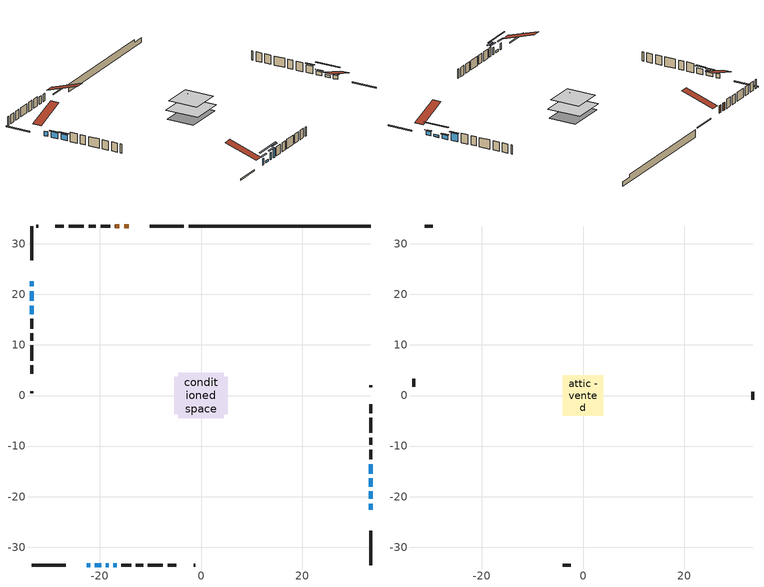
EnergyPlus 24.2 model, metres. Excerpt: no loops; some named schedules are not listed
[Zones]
conditioned space
 floor outside (Floor1 construction): -0.96,-0.96 -0.96,0.96 0.96,0.96 0.96,-0.96 z0.91
 floor adiabatic (AdiabaticFloorConstruction): -4.53,-4.53 -4.53,4.53 4.53,4.53 4.53,-4.53 z0.91
 floor foundation (Slab1 construction): -5.26,-3.73 -5.26,3.73 5.26,3.73 5.26,-3.73 z-1.08
 wall outside (RimJoist1 construction): -3.38,33.51 -10.13,33.51 / -33.51,-33.51 -26.77,-33.51 / -33.51,33.51 -33.51,26.77 / 33.51,-33.51 33.51,-26.77 z0.91:1.21
 wall outside (AdiabaticWallConstruction 1): -14.32,33.51 -15.2,33.51 / -16.12,33.51 -17,33.51 z0.91:2.94
 wall outside (AdiabaticWallConstruction): 33.51,-22.58 33.51,-21.36 / 33.51,-18.03 33.51,-16.4 z0.91:1.93; -22.58,-33.51 -21.92,-33.51 z0.91:2.56; 33.51,-20.43 33.51,-18.95 / -20.99,-33.51 -19.77,-33.51 z0.91:1.5; -33.51,22.58 -33.51,21.57 z0.91:2.13; 33.51,-15.47 33.51,-13.56 z0.91:2.99; -33.51,20.65 -33.51,18.71 / -33.51,17.78 -33.51,16.06 z0.91:2.43; -18.84,-33.51 -18.23,-33.51 z0.91:2.79; -17.3,-33.51 -16.69,-33.51 z0.91:3.45
 wall outside (Wall1 construction): -17.93,33.51 -19.86,33.51 / -15.76,-33.51 -13.83,-33.51 / -33.51,15.13 -33.51,13.2 / 33.51,-12.63 33.51,-10.7 z0.91:3.35
 wall outside (Wall2 construction): -20.79,33.51 -22.24,33.51 / -12.9,-33.51 -11.45,-33.51 / -33.51,12.27 -33.51,10.82 / 33.51,-9.78 33.51,-8.32 z0.91:3.35
 wall outside (Wall3 construction): -23.17,33.51 -26.18,33.51 / -10.52,-33.51 -7.52,-33.51 / -33.51,9.89 -33.51,6.88 / 33.51,-7.4 33.51,-4.39 z0.91:3.35
 wall outside (Wall4 construction): -27.1,33.51 -28.79,33.51 / -6.59,-33.51 -4.9,-33.51 / -33.51,5.95 -33.51,4.27 / 33.51,-3.46 33.51,-1.78 z0.91:3.35
 wall outside (Wall7 construction): -32.22,33.51 -32.58,33.51 / -1.48,-33.51 -1.11,-33.51 / -33.51,0.84 -33.51,0.48 / 33.51,1.65 33.51,2.02 z0.91:3.35
 wall foundation (FoundationWall1 construction): -2.45,33.51,-1.08 -2.45,33.51,0.91 29.92,33.51,0.91 29.92,33.51,0.13 33.51,33.51,0.13 33.51,33.51,-1.08
 window (WindowConstruction): 33.51,-22.58 33.51,-21.36 z0.91:1.92
 window (WindowConstruction 7): -22.58,-33.51 -21.92,-33.51 z0.91:2.56
 window (WindowConstruction 8): 33.51,-20.43 33.51,-18.95 z0.91:1.5
 window (WindowConstruction 9): -33.51,22.58 -33.51,21.57 z0.91:2.13
 window (WindowConstruction 10): -20.99,-33.51 -19.77,-33.51 z0.91:1.5
 window (WindowConstruction 1): 33.51,-18.03 33.51,-16.4 z0.91:1.92
 window (WindowConstruction 2): 33.51,-15.47 33.51,-13.56 z0.91:2.99
 window (WindowConstruction 3): -33.51,20.65 -33.51,18.71 z0.91:2.43
 window (WindowConstruction 4): -33.51,17.78 -33.51,16.06 z0.91:2.43
 window (WindowConstruction 5): -18.84,-33.51 -18.23,-33.51 z0.91:2.79
 window (WindowConstruction 6): -17.3,-33.51 -16.69,-33.51 z0.91:3.45
 door (Door): -14.32,33.51 -15.2,33.51 z0.91:2.94
 door (Door 1): -16.12,33.51 -17,33.51 z0.91:2.94
 ceiling adiabatic (AdiabaticFloorConstruction): 4.53,-4.53 4.53,4.53 -4.53,4.53 -4.53,-4.53 z0.91
attic - vented
 floor to conditioned space (Floor2 construction Reversed): -4.03,-4.03 -4.03,4.03 4.03,4.03 4.03,-4.03 z3.35
 floor to conditioned space (Floor3 construction Reversed): -2.11,-2.11 -2.11,2.11 2.11,2.11 2.11,-2.11 z3.35
 wall outside (Wall5 construction): -29.72,33.51 -31.29,33.51 / -3.98,-33.51 -2.41,-33.51 / -33.51,3.34 -33.51,1.77 / 33.51,-0.85 33.51,0.72 z0.91:3.35
 roof outside (Roof1 construction): -13.39,33.51,3.35 -13.39,24.67,6.3 -11.06,24.67,6.3 -11.06,33.51,3.35; -23.51,-33.51,3.35 -23.51,-24.67,6.3 -25.84,-24.67,6.3 -25.84,-33.51,3.35; -33.51,23.51,3.35 -24.67,23.51,6.3 -24.67,25.84,6.3 -33.51,25.84,3.35; 33.51,-23.51,3.35 24.67,-23.51,6.3 24.67,-25.84,6.3 33.51,-25.84,3.35
shading: 33.51,-21.06 33.51,-22.88 33.81,-22.88 33.81,-21.06 z2.22; -21.01,-33.51 -23.49,-33.51 -23.49,-33.81 -21.01,-33.81 z3.47; 33.51,-16.21 33.51,-23.17 33.81,-23.17 33.81,-16.21 z4.24; -16.42,-33.51 -24.34,-33.51 -24.34,-33.81 -16.42,-33.81 z4.84; 33.51,-16.1 33.51,-18.32 33.81,-18.32 33.81,-16.1 z2.22; 33.51,-13.27 33.51,-15.77 33.81,-15.77 33.81,-13.27 z3.29; -33.51,18.41 -33.51,20.94 -33.81,20.94 -33.81,18.41 z2.73; -33.51,15.6 -33.51,18.24 -33.97,18.24 -33.97,15.6 z2.89; -17.32,-33.51 -19.75,-33.51 -19.75,-33.81 -17.32,-33.81 z3.7; -15.78,-33.51 -18.21,-33.51 -18.21,-33.81 -15.78,-33.81 z4.36
[Building]
Building 1: Terrain=Suburbs
[Site:Location]
Montreal Mirabel Intl AP_QC: Latitude {deg}=45.68; Longitude {deg}=-74.03; Time Zone {hr}=-5; Elevation {m}=82; Keep Site Location Information=Yes
[Site:GroundTemperature:Shallow]
0.642858, -1.75623, -1.94836, -0.80987, 3.76054, 8.30966, 12.2535, 14.7518, 14.9641, 12.9321, 9.08883, 4.67926
[Site:WaterMainsTemperature]
Calculation Method=Schedule; Temperature Schedule=mains temperature schedule
[Material] Roughness=Rough; Thermal Absorptance=0.9
Name | Thickness {m} | Conductivity {W/m-K} | Density {kg/m3} | Specific Heat {J/kg-K} | Solar Absorptance | Visible Absorptance
asphalt or fiberglass shingles | 0.00635 | 0.162714 | 1121.4 | 1465.45 | 0.4 | 0.4
ceiling loosefill ins | 0.254 | 0.0480833 | 16.02 | 1046.75 | 0.7 | 0.7
ceiling loosefill ins 1 | 0.169333 | 0.0480833 | 16.02 | 1046.75 | 0.7 | 0.7
ceiling stud and cavity | 0.1397 | 0.376001 | 65.682 | 1177.47 | 0.7 | 0.7
ceiling stud and cavity 1 | 0.1397 | 0.0796558 | 65.682 | 1177.47 | 0.7 | 0.7
concrete 4.0 in. | 0.1016 | 1.803125 | 2242.8 | 837.4 | 0.7 | 0.7
concrete 8.0 in. | 0.2032 | 1.803125 | 2242.8 | 837.4 | 0.7 | 0.7
door material | 0.04445 | 0.188738 | 512.64 | 1214.23 | 0.7 | 0.7
exterior vertical ins | 0.0144612 | 0.029427 | 32.04 | 1214.23 | 0.7 | 0.7
floor covering | 0.0127 | 0.0433444 | 54.468 | 1339.84 | 0.6 | 0.6
floor rigid ins | 0.103632 | 0.029427 | 32.04 | 1214.23 | 0.7 | 0.7
floor rigid ins 1; wall rigid ins | 0.512978 | 0.029427 | 32.04 | 1214.23 | 0.7 | 0.7
floor stud and cavity | 0.1397 | 0.842252 | 92.3553 | 1139.71 | 0.7 | 0.7
floor stud and cavity 1 | 0.1397 | 1.75129 | 37.0049 | 1207.88 | 0.7 | 0.7
furniture material conditioned space 1 | 0.1524 | 0.115458 | 640.8 | 1214.23 | 0.6 | 0.6
gypsum board | 0.0127 | 0.160291 | 801 | 837.4 | 0.6 | 0.6
gypsum board 1 | 0.0127 | 0.160291 | 801 | 837.4 | 0.7 | 0.7
osb sheathing 0.5 in. | 0.0127 | 0.115458 | 512.64 | 1214.23 | 0.7 | 0.7
osb sheathing 0.75 in. | 0.01905 | 0.115458 | 512.64 | 1214.23 | 0.7 | 0.7
osb sheathing 2.0 in. | 0.0508 | 0.115458 | 512.64 | 1214.23 | 0.7 | 0.7
rim joist stud and cavity | 0.0508 | 0.029095 | 125.044 | 1163.47 | 0.6 | 0.6
wall stud and cavity | 0.1397 | 0.0923614 | 139.0536 | 1170.24 | 0.7 | 0.7
wall stud and cavity 1 | 0.1397 | 0.0889444 | 139.0536 | 1170.24 | 0.7 | 0.7
wall stud and cavity 2 | 0.1397 | 0.0854019 | 139.0536 | 1170.24 | 0.7 | 0.7
wall stud and cavity 3 | 0.1397 | 0.100811 | 139.0536 | 1170.24 | 0.7 | 0.7
wall stud and cavity 4 | 0.0889 | 6.1454 | 50.32683 | 1063.81 | 0.6 | 0.6
wall stud and cavity 5 | 0.1397 | 0.168706 | 139.0536 | 1170.24 | 0.7 | 0.7
wall stud and cavity 6 | 0.0889 | 0.380278 | 52.3479 | 1209.89 | 0.7 | 0.7
wall stud and cavity 7 | 0.0889 | 0.391764 | 83.0341 | 1211.67 | 0.7 | 0.7
wood siding | 0.0254 | 0.102417 | 544.68 | 1172.36 | 0.4 | 0.4
wood siding 1 | 0.00254 | 0.102417 | 544.68 | 1172.36 | 0.4 | 0.4
wood siding 2; wood siding 3; wood siding 4 | 0.0254 | 0.102417 | 544.68 | 1172.36 | 0.7 | 0.7
[WindowMaterial:SimpleGlazingSystem]
Name | U-Factor {W/m2-K} | Solar Heat Gain Coefficient
WindowMaterial | 4.56625 | 0.66
WindowMaterial 1 | 4.925665 | 0.64
WindowMaterial 10 | 5.08862 | 0.63
WindowMaterial 2 | 4.17503 | 0.68
WindowMaterial 3 | 1.751663 | 0.39
WindowMaterial 4 | 2.90827 | 0.64
WindowMaterial 5 | 2.95653 | 0.64
WindowMaterial 6 | 2.95029 | 0.64
WindowMaterial 7 | 2.969594 | 0.56
WindowMaterial 8 | 5.65926 | 0.6
WindowMaterial 9 | 2.99003 | 0.52
[Construction]
AdiabaticFloorConstruction: floor stud and cavity 1, floor rigid ins 1, osb sheathing 0.75 in., floor covering
AdiabaticWallConstruction: wood siding 3, wall rigid ins, wall stud and cavity 6, gypsum board
AdiabaticWallConstruction 1: wood siding 4, wall rigid ins, wall stud and cavity 6, gypsum board
Door; Door 1: door material
Floor1 construction: floor stud and cavity, floor rigid ins, osb sheathing 0.75 in., floor covering
Floor2 construction Reversed: gypsum board, ceiling stud and cavity, ceiling loosefill ins
Floor3 construction Reversed: gypsum board, ceiling stud and cavity 1, ceiling loosefill ins 1
FoundationWall1 construction: concrete 8.0 in., gypsum board 1
furniture construction conditioned space 1: furniture material conditioned space 1
PartitionWallConstruction: gypsum board, wall stud and cavity 7, gypsum board
RimJoist1 construction: wood siding 2, osb sheathing 2.0 in., rim joist stud and cavity
Roof1 construction: asphalt or fiberglass shingles
Slab1 construction: concrete 4.0 in.
Wall1 construction: wood siding, osb sheathing 0.5 in., wall stud and cavity, gypsum board
Wall2 construction: wood siding, osb sheathing 0.5 in., wall stud and cavity 1, gypsum board
Wall3 construction: wood siding, osb sheathing 0.5 in., wall stud and cavity 2, gypsum board
Wall4 construction: wood siding, osb sheathing 0.5 in., wall stud and cavity 3, gypsum board
Wall5 construction: wood siding 1, wall stud and cavity 4
Wall7 construction: wood siding, osb sheathing 0.5 in., wall stud and cavity 5, gypsum board
WindowConstruction: WindowMaterial
WindowConstruction 1: WindowMaterial 1
WindowConstruction 10: WindowMaterial 10
WindowConstruction 2: WindowMaterial 2
WindowConstruction 3: WindowMaterial 3
WindowConstruction 4: WindowMaterial 4
WindowConstruction 5: WindowMaterial 5
WindowConstruction 6: WindowMaterial 6
WindowConstruction 7: WindowMaterial 7
WindowConstruction 8: WindowMaterial 8
WindowConstruction 9: WindowMaterial 9
[Zone] Multiplier=1; Part of Total Floor Area=Yes
Name | Volume {m3}
attic - vented | 39.6807
conditioned space | 385.1
[Space]
Name | Zone | Volume {m3}
attic - vented 1 | attic - vented | 39.6807
conditioned space 1 | conditioned space | 385.1
[ZoneInfiltration:EffectiveLeakageArea]
infil attic - vented 1: Zone or Space=attic - vented 1; Schedule=Always On Discrete; Effective Air Leakage Area {cm2}=3819.69; Stack Coefficient=0.000374649; Wind Coefficient=1.30777e-05
[ZoneMixing]
whole house fan mix: Zone or Space=attic - vented; Schedule=Always On Continuous; Design Flow Rate Calculation Method=Flow/Zone; Design Flow Rate {m3/s}=0; Source Zone or Space=conditioned space
[SurfaceProperty:ExposedFoundationPerimeter]
Slab1: Exposed Perimeter Calculation Method=TotalExposedPerimeter; Total Exposed Perimeter {m}=35.967
[InternalMass] Zone or ZoneList=conditioned space; Space or SpaceList=conditioned space 1
Name | Construction | Surface Area {m2}
furniture mass conditioned space 1 | furniture construction conditioned space 1 | 65.7597
partition wall mass | PartitionWallConstruction | 164.399
[Lights]
interior lighting: Zone or ZoneList or Space or SpaceList=conditioned space 1; Schedule=interior lighting schedule; Design Level Calculation Method=LightingLevel; Lighting Level {W}=343.2; Return Air Fraction=0; Fraction Radiant=0.6; Fraction Visible=0.2; Fraction Replaceable=1
[People]
occupants: Zone or ZoneList or Space or SpaceList=conditioned space 1; Number of People Schedule=occupants schedule; Number of People Calculation Method=People; Number of People=3; Fraction Radiant=0.314171; Sensible Heat Fraction=0.56303; Activity Level Schedule=occupants activity schedule; Carbon Dioxide Generation Rate {m3/s-W}=0; Enable ASHRAE 55 Comfort Warnings=No; Mean Radiant Temperature Calculation Type=EnclosureAveraged
[ElectricEquipment] Zone or ZoneList or Space or SpaceList=conditioned space 1; Design Level Calculation Method=EquipmentLevel
Name | Schedule | Design Level {W} | Fraction Latent | Fraction Radiant | Fraction Lost
clothes dryer | clothes dryer schedule | 140.772 | 0.015 | 0.081 | 0.85
clothes washer | clothes washer schedule | 32.1985 | 0.03 | 0.162 | 0.7
cooking range | cooking range schedule | 215.147 | 0.08 | 0.432 | 0.2
dishwasher | dishwasher schedule | 66.8632 | 0.3 | 0.18 | 0.4
fridge | fridge schedule | 72.9452 | 0 | 0.6 | 0
mech vent bath fan 0 | mech vent bath fan 0 schedule | 50.2 | 0 | 0 | 1
mech vent house fan | mech vent house fan schedule | 0 | 0 | 0 | 1
mech vent house fan cfis | mech vent house fan cfis schedule | 0 | 0 | 0 | 0
mech vent range fan 0 | mech vent range fan 0 schedule | 57 | 0 | 0 | 1
misc plug loads | misc plug loads schedule | 494.7 | 0.045 | 0.513 | 0.1
whole house fan | Always On Discrete | 0 | 0 | 0 | 1
[OtherEquipment] Zone or ZoneList or Space or SpaceList=conditioned space 1; Design Level Calculation Method=EquipmentLevel
Name | Fuel Type | Schedule | Design Level {W} | Fraction Latent | Fraction Radiant | Fraction Lost
clothes dryer 1 | Electricity | clothes dryer schedule | 0 | 0.015 | 0.081 | 0.85
cooking range 1 | Electricity | cooking range schedule | 0 | 0.08 | 0.432 | 0.2
general water use latent | None | general water use schedule | 62.594 | 1 | 0 | 0
general water use sensible | None | general water use schedule | -61.6891 | 0 | 0.6 | 0
mech vent house fan latent load | None | Always On Discrete | 0 | 1 | 0 | 0
mech vent house fan sensible load | None | Always On Discrete | 0 | 0 | 0 | 0
water heater energy adjustment1 | Electricity | Always On Discrete | 0.01 | 0 | 0 | 1
[ZoneInfiltration:DesignFlowRate] Zone or ZoneList or Space or SpaceList=conditioned space 1; Schedule=Always On Discrete; Design Flow Rate Calculation Method=Flow/Zone; Design Flow Rate {m3/s}=0
infil flow; natural vent flow; whole house fan flow
[Foundation:Kiva]
Foundation Kiva 1: Initial Indoor Air Temperature {C}=18; Wall Height Above Grade {m}=0.910011; Wall Depth Below Slab {m}=0.2032; Custom Block Material Name 1=exterior vertical ins; Custom Block Depth 1 {m}=1.99001; Custom Block X Position 1 {m}=0.2159; Custom Block Z Position 1 {m}=0
[Foundation:Kiva:Settings]
Soil Conductivity {W/m-K}=0.849921; Soil Density {kg/m3}=1842.3; Soil Specific Heat {J/kg-K}=418.7; Ground Solar Absorptivity=0.9; Ground Thermal Absorptivity=0.9; Ground Surface Roughness {m}=0.03; Far-Field Width {m}=40; Deep-Ground Boundary Condition=ZeroFlux; Deep-Ground Depth {m}=40; Minimum Cell Dimension {m}=0.2; Maximum Cell Growth Coefficient=3; Simulation Timestep=Timestep
[Exterior:Lights]
exterior lighting: Schedule=exterior lighting schedule; Design Level {W}=75.6
[Schedule:Constant]
Name | Hourly Value
Always On Continuous; mech vent house fan schedule; mech vent house fan cfis schedule; Always On Discrete | 1
occupants activity schedule | 117.228
fridge schedule | 0
[Schedule:Week:Daily]
interior lighting schedule Week Rule - Jan1-Jan27: interior lighting schedule day, interior lighting schedule day, interior lighting schedule day, interior lighting schedule day, interior lighting schedule day, interior lighting schedule day, interior lighting schedule day, interior lighting schedule default day, interior lighting schedule default day, interior lighting schedule default day, interior lighting schedule default day, interior lighting schedule default day
interior lighting schedule Week Rule - Jan28-Feb3: interior lighting schedule day, interior lighting schedule day, interior lighting schedule day, interior lighting schedule day, interior lighting schedule day 1, interior lighting schedule day 1, interior lighting schedule day 1, interior lighting schedule default day, interior lighting schedule default day, interior lighting schedule default day, interior lighting schedule default day, interior lighting schedule default day
interior lighting schedule Week Rule - Feb4-Feb24: interior lighting schedule day 1, interior lighting schedule day 1, interior lighting schedule day 1, interior lighting schedule day 1, interior lighting schedule day 1, interior lighting schedule day 1, interior lighting schedule day 1, interior lighting schedule default day, interior lighting schedule default day, interior lighting schedule default day, interior lighting schedule default day, interior lighting schedule default day
interior lighting schedule Week Rule - Feb25-Mar3: interior lighting schedule day 1, interior lighting schedule day 1, interior lighting schedule day 1, interior lighting schedule day 1, interior lighting schedule day 2, interior lighting schedule day 2, interior lighting schedule day 2, interior lighting schedule default day, interior lighting schedule default day, interior lighting schedule default day, interior lighting schedule default day, interior lighting schedule default day
interior lighting schedule Week Rule - Mar4-Mar31: interior lighting schedule day 2, interior lighting schedule day 2, interior lighting schedule day 2, interior lighting schedule day 2, interior lighting schedule day 2, interior lighting schedule day 2, interior lighting schedule day 2, interior lighting schedule default day, interior lighting schedule default day, interior lighting schedule default day, interior lighting schedule default day, interior lighting schedule default day
interior lighting schedule Week Rule - Apr1-Apr28: interior lighting schedule day 3, interior lighting schedule day 3, interior lighting schedule day 3, interior lighting schedule day 3, interior lighting schedule day 3, interior lighting schedule day 3, interior lighting schedule day 3, interior lighting schedule default day, interior lighting schedule default day, interior lighting schedule default day, interior lighting schedule default day, interior lighting schedule default day
interior lighting schedule Week Rule - Apr29-May5: interior lighting schedule day 3, interior lighting schedule day 3, interior lighting schedule day 4, interior lighting schedule day 4, interior lighting schedule day 4, interior lighting schedule day 4, interior lighting schedule day 4, interior lighting schedule default day, interior lighting schedule default day, interior lighting schedule default day, interior lighting schedule default day, interior lighting schedule default day
interior lighting schedule Week Rule - May6-May26: interior lighting schedule day 4, interior lighting schedule day 4, interior lighting schedule day 4, interior lighting schedule day 4, interior lighting schedule day 4, interior lighting schedule day 4, interior lighting schedule day 4, interior lighting schedule default day, interior lighting schedule default day, interior lighting schedule default day, interior lighting schedule default day, interior lighting schedule default day
interior lighting schedule Week Rule - May27-Jun2: interior lighting schedule day 4, interior lighting schedule day 4, interior lighting schedule day 4, interior lighting schedule day 4, interior lighting schedule day 4, interior lighting schedule day 5, interior lighting schedule day 5, interior lighting schedule default day, interior lighting schedule default day, interior lighting schedule default day, interior lighting schedule default day, interior lighting schedule default day
interior lighting schedule Week Rule - Jun3-Jun30: interior lighting schedule day 5, interior lighting schedule day 5, interior lighting schedule day 5, interior lighting schedule day 5, interior lighting schedule day 5, interior lighting schedule day 5, interior lighting schedule day 5, interior lighting schedule default day, interior lighting schedule default day, interior lighting schedule default day, interior lighting schedule default day, interior lighting schedule default day
interior lighting schedule Week Rule - Jul1-Jul28: interior lighting schedule day 6, interior lighting schedule day 6, interior lighting schedule day 6, interior lighting schedule day 6, interior lighting schedule day 6, interior lighting schedule day 6, interior lighting schedule day 6, interior lighting schedule default day, interior lighting schedule default day, interior lighting schedule default day, interior lighting schedule default day, interior lighting schedule default day
interior lighting schedule Week Rule - Jul29-Aug4: interior lighting schedule day 6, interior lighting schedule day 6, interior lighting schedule day 6, interior lighting schedule day 7, interior lighting schedule day 7, interior lighting schedule day 7, interior lighting schedule day 7, interior lighting schedule default day, interior lighting schedule default day, interior lighting schedule default day, interior lighting schedule default day, interior lighting schedule default day
interior lighting schedule Week Rule - Aug5-Aug25: interior lighting schedule day 7, interior lighting schedule day 7, interior lighting schedule day 7, interior lighting schedule day 7, interior lighting schedule day 7, interior lighting schedule day 7, interior lighting schedule day 7, interior lighting schedule default day, interior lighting schedule default day, interior lighting schedule default day, interior lighting schedule default day, interior lighting schedule default day
interior lighting schedule Week Rule - Aug26-Sep1: interior lighting schedule day 7, interior lighting schedule day 7, interior lighting schedule day 7, interior lighting schedule day 7, interior lighting schedule day 7, interior lighting schedule day 7, interior lighting schedule day 8, interior lighting schedule default day, interior lighting schedule default day, interior lighting schedule default day, interior lighting schedule default day, interior lighting schedule default day
interior lighting schedule Week Rule - Sep2-Sep29: interior lighting schedule day 8, interior lighting schedule day 8, interior lighting schedule day 8, interior lighting schedule day 8, interior lighting schedule day 8, interior lighting schedule day 8, interior lighting schedule day 8, interior lighting schedule default day, interior lighting schedule default day, interior lighting schedule default day, interior lighting schedule default day, interior lighting schedule default day
interior lighting schedule Week Rule - Sep30-Oct6: interior lighting schedule day 8, interior lighting schedule day 9, interior lighting schedule day 9, interior lighting schedule day 9, interior lighting schedule day 9, interior lighting schedule day 9, interior lighting schedule day 9, interior lighting schedule default day, interior lighting schedule default day, interior lighting schedule default day, interior lighting schedule default day, interior lighting schedule default day
interior lighting schedule Week Rule - Oct7-Oct27: interior lighting schedule day 9, interior lighting schedule day 9, interior lighting schedule day 9, interior lighting schedule day 9, interior lighting schedule day 9, interior lighting schedule day 9, interior lighting schedule day 9, interior lighting schedule default day, interior lighting schedule default day, interior lighting schedule default day, interior lighting schedule default day, interior lighting schedule default day
interior lighting schedule Week Rule - Oct28-Nov3: interior lighting schedule day 9, interior lighting schedule day 9, interior lighting schedule day 9, interior lighting schedule day 9, interior lighting schedule day 10, interior lighting schedule day 10, interior lighting schedule day 10, interior lighting schedule default day, interior lighting schedule default day, interior lighting schedule default day, interior lighting schedule default day, interior lighting schedule default day
interior lighting schedule Week Rule - Nov4-Nov24: interior lighting schedule day 10, interior lighting schedule day 10, interior lighting schedule day 10, interior lighting schedule day 10, interior lighting schedule day 10, interior lighting schedule day 10, interior lighting schedule day 10, interior lighting schedule default day, interior lighting schedule default day, interior lighting schedule default day, interior lighting schedule default day, interior lighting schedule default day
interior lighting schedule Week Rule - Nov25-Dec1: interior lighting schedule day 10, interior lighting schedule day 10, interior lighting schedule day 10, interior lighting schedule day 10, interior lighting schedule day 10, interior lighting schedule day 10, interior lighting schedule day 11, interior lighting schedule default day, interior lighting schedule default day, interior lighting schedule default day, interior lighting schedule default day, interior lighting schedule default day
interior lighting schedule Week Rule - Dec2-Dec31: interior lighting schedule day 11, interior lighting schedule day 11, interior lighting schedule day 11, interior lighting schedule day 11, interior lighting schedule day 11, interior lighting schedule day 11, interior lighting schedule day 11, interior lighting schedule default day, interior lighting schedule default day, interior lighting schedule default day, interior lighting schedule default day, interior lighting schedule default day
occupants schedule Week Rule - Jan1-Dec31: occupants schedule day, occupants schedule day, occupants schedule day, occupants schedule day, occupants schedule day, occupants schedule day, occupants schedule day, occupants schedule default day, occupants schedule default day, occupants schedule default day, occupants schedule default day, occupants schedule default day
clothes dryer schedule Week Rule - Jan1-Dec31: clothes dryer schedule day, clothes dryer schedule day, clothes dryer schedule day, clothes dryer schedule day, clothes dryer schedule day, clothes dryer schedule day, clothes dryer schedule day, clothes dryer schedule default day, clothes dryer schedule default day, clothes dryer schedule default day, clothes dryer schedule default day, clothes dryer schedule default day
clothes washer schedule Week Rule - Jan1-Dec31: clothes washer schedule day, clothes washer schedule day, clothes washer schedule day, clothes washer schedule day, clothes washer schedule day, clothes washer schedule day, clothes washer schedule day, clothes washer schedule default day, clothes washer schedule default day, clothes washer schedule default day, clothes washer schedule default day, clothes washer schedule default day
cooking range schedule Week Rule - Jan1-Dec31: cooking range schedule day, cooking range schedule day, cooking range schedule day, cooking range schedule day, cooking range schedule day, cooking range schedule day, cooking range schedule day, cooking range schedule default day, cooking range schedule default day, cooking range schedule default day, cooking range schedule default day, cooking range schedule default day
dishwasher schedule Week Rule - Jan1-Dec31: dishwasher schedule day, dishwasher schedule day, dishwasher schedule day, dishwasher schedule day, dishwasher schedule day, dishwasher schedule day, dishwasher schedule day, dishwasher schedule default day, dishwasher schedule default day, dishwasher schedule default day, dishwasher schedule default day, dishwasher schedule default day
mech vent bath fan 0 schedule Week Rule - Jan1-Dec31: mech vent bath fan 0 schedule day, mech vent bath fan 0 schedule day, mech vent bath fan 0 schedule day, mech vent bath fan 0 schedule day, mech vent bath fan 0 schedule day, mech vent bath fan 0 schedule day, mech vent bath fan 0 schedule day, mech vent bath fan 0 schedule default day, mech vent bath fan 0 schedule default day, mech vent bath fan 0 schedule default day, mech vent bath fan 0 schedule default day, mech vent bath fan 0 schedule default day
mech vent range fan 0 schedule Week Rule - Jan1-Dec31: mech vent range fan 0 schedule day, mech vent range fan 0 schedule day, mech vent range fan 0 schedule day, mech vent range fan 0 schedule day, mech vent range fan 0 schedule day, mech vent range fan 0 schedule day, mech vent range fan 0 schedule day, mech vent range fan 0 schedule default day, mech vent range fan 0 schedule default day, mech vent range fan 0 schedule default day, mech vent range fan 0 schedule default day, mech vent range fan 0 schedule default day
misc plug loads schedule Week Rule - Jan1-Dec31: misc plug loads schedule day, misc plug loads schedule day, misc plug loads schedule day, misc plug loads schedule day, misc plug loads schedule day, misc plug loads schedule day, misc plug loads schedule day, misc plug loads schedule default day, misc plug loads schedule default day, misc plug loads schedule default day, misc plug loads schedule default day, misc plug loads schedule default day
general water use schedule Week Rule - Jan1-Dec31: general water use schedule day, general water use schedule day, general water use schedule day, general water use schedule day, general water use schedule day, general water use schedule day, general water use schedule day, general water use schedule default day, general water use schedule default day, general water use schedule default day, general water use schedule default day, general water use schedule default day
exterior lighting schedule Week Rule - Jan1-Jan27: exterior lighting schedule day, exterior lighting schedule day, exterior lighting schedule day, exterior lighting schedule day, exterior lighting schedule day, exterior lighting schedule day, exterior lighting schedule day, exterior lighting schedule default day, exterior lighting schedule default day, exterior lighting schedule default day, exterior lighting schedule default day, exterior lighting schedule default day
exterior lighting schedule Week Rule - Jan28-Feb3: exterior lighting schedule day, exterior lighting schedule day, exterior lighting schedule day, exterior lighting schedule day, exterior lighting schedule day 1, exterior lighting schedule day 1, exterior lighting schedule day 1, exterior lighting schedule default day, exterior lighting schedule default day, exterior lighting schedule default day, exterior lighting schedule default day, exterior lighting schedule default day
exterior lighting schedule Week Rule - Feb4-Feb24: exterior lighting schedule day 1, exterior lighting schedule day 1, exterior lighting schedule day 1, exterior lighting schedule day 1, exterior lighting schedule day 1, exterior lighting schedule day 1, exterior lighting schedule day 1, exterior lighting schedule default day, exterior lighting schedule default day, exterior lighting schedule default day, exterior lighting schedule default day, exterior lighting schedule default day
exterior lighting schedule Week Rule - Feb25-Mar3: exterior lighting schedule day 1, exterior lighting schedule day 1, exterior lighting schedule day 1, exterior lighting schedule day 1, exterior lighting schedule day 2, exterior lighting schedule day 2, exterior lighting schedule day 2, exterior lighting schedule default day, exterior lighting schedule default day, exterior lighting schedule default day, exterior lighting schedule default day, exterior lighting schedule default day
exterior lighting schedule Week Rule - Mar4-Mar31: exterior lighting schedule day 2, exterior lighting schedule day 2, exterior lighting schedule day 2, exterior lighting schedule day 2, exterior lighting schedule day 2, exterior lighting schedule day 2, exterior lighting schedule day 2, exterior lighting schedule default day, exterior lighting schedule default day, exterior lighting schedule default day, exterior lighting schedule default day, exterior lighting schedule default day
exterior lighting schedule Week Rule - Apr1-Apr28: exterior lighting schedule day 3, exterior lighting schedule day 3, exterior lighting schedule day 3, exterior lighting schedule day 3, exterior lighting schedule day 3, exterior lighting schedule day 3, exterior lighting schedule day 3, exterior lighting schedule default day, exterior lighting schedule default day, exterior lighting schedule default day, exterior lighting schedule default day, exterior lighting schedule default day
exterior lighting schedule Week Rule - Apr29-May5: exterior lighting schedule day 3, exterior lighting schedule day 3, exterior lighting schedule day 4, exterior lighting schedule day 4, exterior lighting schedule day 4, exterior lighting schedule day 4, exterior lighting schedule day 4, exterior lighting schedule default day, exterior lighting schedule default day, exterior lighting schedule default day, exterior lighting schedule default day, exterior lighting schedule default day
exterior lighting schedule Week Rule - May6-May26: exterior lighting schedule day 4, exterior lighting schedule day 4, exterior lighting schedule day 4, exterior lighting schedule day 4, exterior lighting schedule day 4, exterior lighting schedule day 4, exterior lighting schedule day 4, exterior lighting schedule default day, exterior lighting schedule default day, exterior lighting schedule default day, exterior lighting schedule default day, exterior lighting schedule default day
exterior lighting schedule Week Rule - May27-Jun2: exterior lighting schedule day 4, exterior lighting schedule day 4, exterior lighting schedule day 4, exterior lighting schedule day 4, exterior lighting schedule day 4, exterior lighting schedule day 5, exterior lighting schedule day 5, exterior lighting schedule default day, exterior lighting schedule default day, exterior lighting schedule default day, exterior lighting schedule default day, exterior lighting schedule default day
exterior lighting schedule Week Rule - Jun3-Jun30: exterior lighting schedule day 5, exterior lighting schedule day 5, exterior lighting schedule day 5, exterior lighting schedule day 5, exterior lighting schedule day 5, exterior lighting schedule day 5, exterior lighting schedule day 5, exterior lighting schedule default day, exterior lighting schedule default day, exterior lighting schedule default day, exterior lighting schedule default day, exterior lighting schedule default day
exterior lighting schedule Week Rule - Jul1-Jul28: exterior lighting schedule day 6, exterior lighting schedule day 6, exterior lighting schedule day 6, exterior lighting schedule day 6, exterior lighting schedule day 6, exterior lighting schedule day 6, exterior lighting schedule day 6, exterior lighting schedule default day, exterior lighting schedule default day, exterior lighting schedule default day, exterior lighting schedule default day, exterior lighting schedule default day
exterior lighting schedule Week Rule - Jul29-Aug4: exterior lighting schedule day 6, exterior lighting schedule day 6, exterior lighting schedule day 6, exterior lighting schedule day 7, exterior lighting schedule day 7, exterior lighting schedule day 7, exterior lighting schedule day 7, exterior lighting schedule default day, exterior lighting schedule default day, exterior lighting schedule default day, exterior lighting schedule default day, exterior lighting schedule default day
exterior lighting schedule Week Rule - Aug5-Aug25: exterior lighting schedule day 7, exterior lighting schedule day 7, exterior lighting schedule day 7, exterior lighting schedule day 7, exterior lighting schedule day 7, exterior lighting schedule day 7, exterior lighting schedule day 7, exterior lighting schedule default day, exterior lighting schedule default day, exterior lighting schedule default day, exterior lighting schedule default day, exterior lighting schedule default day
[Schedule:Year]
interior lighting schedule: interior lighting schedule Week Rule - Jan1-Jan27, 1, 1, 1, 27, interior lighting schedule Week Rule - Jan28-Feb3, 1, 28, 2, 3, interior lighting schedule Week Rule - Feb4-Feb24, 2, 4, 2, 24, interior lighting schedule Week Rule - Feb25-Mar3, 2, 25, 3, 3, interior lighting schedule Week Rule - Mar4-Mar31, 3, 4, 3, 31, interior lighting schedule Week Rule - Apr1-Apr28, 4, 1, 4, 28, interior lighting schedule Week Rule - Apr29-May5, 4, 29, 5, 5, interior lighting schedule Week Rule - May6-May26, 5, 6, 5, 26, interior lighting schedule Week Rule - May27-Jun2, 5, 27, 6, 2, interior lighting schedule Week Rule - Jun3-Jun30, 6, 3, 6, 30, interior lighting schedule Week Rule - Jul1-Jul28, 7, 1, 7, 28, interior lighting schedule Week Rule - Jul29-Aug4, 7, 29, 8, 4, interior lighting schedule Week Rule - Aug5-Aug25, 8, 5, 8, 25, interior lighting schedule Week Rule - Aug26-Sep1, 8, 26, 9, 1, interior lighting schedule Week Rule - Sep2-Sep29, 9, 2, 9, 29, interior lighting schedule Week Rule - Sep30-Oct6, 9, 30, 10, 6, interior lighting schedule Week Rule - Oct7-Oct27, 10, 7, 10, 27, interior lighting schedule Week Rule - Oct28-Nov3, 10, 28, 11, 3, interior lighting schedule Week Rule - Nov4-Nov24, 11, 4, 11, 24, interior lighting schedule Week Rule - Nov25-Dec1, 11, 25, 12, 1, interior lighting schedule Week Rule - Dec2-Dec31, 12, 2, 12, 31
occupants schedule: occupants schedule Week Rule - Jan1-Dec31, 1, 1, 12, 31
clothes dryer schedule: clothes dryer schedule Week Rule - Jan1-Dec31, 1, 1, 12, 31
clothes washer schedule: clothes washer schedule Week Rule - Jan1-Dec31, 1, 1, 12, 31
cooking range schedule: cooking range schedule Week Rule - Jan1-Dec31, 1, 1, 12, 31
dishwasher schedule: dishwasher schedule Week Rule - Jan1-Dec31, 1, 1, 12, 31
mech vent bath fan 0 schedule: mech vent bath fan 0 schedule Week Rule - Jan1-Dec31, 1, 1, 12, 31
mech vent range fan 0 schedule: mech vent range fan 0 schedule Week Rule - Jan1-Dec31, 1, 1, 12, 31
misc plug loads schedule: misc plug loads schedule Week Rule - Jan1-Dec31, 1, 1, 12, 31
general water use schedule: general water use schedule Week Rule - Jan1-Dec31, 1, 1, 12, 31
exterior lighting schedule: exterior lighting schedule Week Rule - Jan1-Jan27, 1, 1, 1, 27, exterior lighting schedule Week Rule - Jan28-Feb3, 1, 28, 2, 3, exterior lighting schedule Week Rule - Feb4-Feb24, 2, 4, 2, 24, exterior lighting schedule Week Rule - Feb25-Mar3, 2, 25, 3, 3, exterior lighting schedule Week Rule - Mar4-Mar31, 3, 4, 3, 31, exterior lighting schedule Week Rule - Apr1-Apr28, 4, 1, 4, 28, exterior lighting schedule Week Rule - Apr29-May5, 4, 29, 5, 5, exterior lighting schedule Week Rule - May6-May26, 5, 6, 5, 26, exterior lighting schedule Week Rule - May27-Jun2, 5, 27, 6, 2, exterior lighting schedule Week Rule - Jun3-Jun30, 6, 3, 6, 30, exterior lighting schedule Week Rule - Jul1-Jul28, 7, 1, 7, 28, exterior lighting schedule Week Rule - Jul29-Aug4, 7, 29, 8, 4, exterior lighting schedule Week Rule - Aug5-Aug25, 8, 5, 8, 25, exterior lighting schedule Week Rule - Aug26-Sep1, 8, 26, 9, 1, exterior lighting schedule Week Rule - Sep2-Sep29, 9, 2, 9, 29, exterior lighting schedule Week Rule - Sep30-Oct6, 9, 30, 10, 6, exterior lighting schedule Week Rule - Oct7-Oct27, 10, 7, 10, 27, exterior lighting schedule Week Rule - Oct28-Nov3, 10, 28, 11, 3, exterior lighting schedule Week Rule - Nov4-Nov24, 11, 4, 11, 24, exterior lighting schedule Week Rule - Nov25-Dec1, 11, 25, 12, 1, exterior lighting schedule Week Rule - Dec2-Dec31, 12, 2, 12, 31
[Schedule:Compact]
mains temperature schedule: Through: 01/01, For: AllDays, Until: 24:00, 5.61444, Through: 01/02, For: AllDays, Until: 24:00, 5.535, Through: 01/03, For: AllDays, Until: 24:00, 5.45667, Through: 01/04, For: AllDays, Until: 24:00, 5.37944, Through: 01/05, For: AllDays, Until: 24:00, 5.30333, Through: 01/06, For: AllDays, Until: 24:00, 5.22889, Through: 01/07, For: AllDays, Until: 24:00, 5.15611, Through: 01/08, For: AllDays, Until: 24:00, 5.08389, Through: 01/09, For: AllDays, Until: 24:00, 5.01333, Through: 01/10, For: AllDays, Until: 24:00, 4.94444, Through: 01/11, For: AllDays, Until: 24:00, 4.87667, Through: 01/12, For: AllDays, Until: 24:00, 4.81056, Through: 01/13, For: AllDays, Until: 24:00, 4.74556, Through: 01/14, For: AllDays, Until: 24:00, 4.68222, Through: 01/15, For: AllDays, Until: 24:00, 4.62056, Through: 01/16, For: AllDays, Until: 24:00, 4.56, Through: 01/17, For: AllDays, Until: 24:00, 4.50111, Through: 01/18, For: AllDays, Until: 24:00, 4.44389, Through: 01/19, For: AllDays, Until: 24:00, 4.38778, Through: 01/20, For: AllDays, Until: 24:00, 4.33389, Through: 01/21, For: AllDays, Until: 24:00, 4.28111, Through: 01/22, For: AllDays, Until: 24:00, 4.23, Through: 01/23, For: AllDays, Until: 24:00, 4.18056, Through: 01/24, For: AllDays, Until: 24:00, 4.13278, Through: 01/25, For: AllDays, Until: 24:00, 4.08667, Through: 01/26, For: AllDays, Until: 24:00, 4.04222, Through: 01/27, For: AllDays, Until: 24:00, 3.99944, Through: 01/28, For: AllDays, Until: 24:00, 3.95833, Through: 01/29, For: AllDays, Until: 24:00, 3.91889, Through: 01/30, For: AllDays, Until: 24:00, 3.88111, Through: 01/31, For: AllDays, Until: 24:00, 3.845, Through: 02/01, For: AllDays, Until: 24:00, 3.81056, Through: 02/02, For: AllDays, Until: 24:00, 3.77778, Through: 02/03, For: AllDays, Until: 24:00, 3.74722, Through: 02/04, For: AllDays, Until: 24:00, 3.71833, Through: 02/05, For: AllDays, Until: 24:00, 3.69056, Through: 02/06, For: AllDays, Until: 24:00, 3.66556, Through: 02/07, For: AllDays, Until: 24:00, 3.64167, Through: 02/08, For: AllDays, Until: 24:00, 3.61944, Through: 02/09, For: AllDays, Until: 24:00, 3.59944, Through: 02/10, For: AllDays, Until: 24:00, 3.58111, Through: 02/11, For: AllDays, Until: 24:00, 3.56444, Through: 02/12, For: AllDays, Until: 24:00, 3.55, Through: 02/13, For: AllDays, Until: 24:00, 3.53667, Through: 02/14, For: AllDays, Until: 24:00, 3.52556, Through: 02/15, For: AllDays, Until: 24:00, 3.51667, Through: 02/16, For: AllDays, Until: 24:00, 3.50889, Through: 02/17, For: AllDays, Until: 24:00, 3.50333, Through: 02/18, For: AllDays, Until: 24:00, 3.49944, Through: 02/19, For: AllDays, Until: 24:00, 3.49778, Through: 02/20, For: AllDays, Until: 24:00, 3.49778, Through: 02/21, For: AllDays, Until: 24:00, 3.49944, Through: 02/22, For: AllDays, Until: 24:00, 3.50278, Through: 02/23, For: AllDays, Until: 24:00, 3.50833, Through: 02/24, For: AllDays, Until: 24:00, 3.515, Through: 02/25, For: AllDays, Until: 24:00, 3.52444, Through: 02/26, For: AllDays, Until: 24:00, 3.535, Through: 02/27, For: AllDays, Until: 24:00, 3.54778, Through: 02/28, For: AllDays, Until: 24:00, 3.56222, Through: 03/01, For: AllDays, Until: 24:00, 3.57833, Through: 03/02, For: AllDays, Until: 24:00, 3.59667, Through: 03/03, For: AllDays, Until: 24:00, 3.61667, Through: 03/04, For: AllDays, Until: 24:00, 3.63833, Through: 03/05, For: AllDays, Until: 24:00, 3.66167, Through: 03/06, For: AllDays, Until: 24:00, 3.68667, Through: 03/07, For: AllDays, Until: 24:00, 3.71389, Through: 03/08, For: AllDays, Until: 24:00, 3.74278, Through: 03/09, For: AllDays, Until: 24:00, 3.77333, Through: 03/10, For: AllDays, Until: 24:00, 3.80556, Through: 03/11, For: AllDays, Until: 24:00, 3.83944, Through: 03/12, For: AllDays, Until: 24:00, 3.87556, Through: 03/13, For: AllDays, Until: 24:00, 3.91278, Through: 03/14, For: AllDays, Until: 24:00, 3.95222, Through: 03/15, For: AllDays, Until: 24:00, 3.99278, Through: 03/16, For: AllDays, Until: 24:00, 4.03556, Through: 03/17, For: AllDays, Until: 24:00, 4.08, Through: 03/18, For: AllDays, Until: 24:00, 4.12556, Through: 03/19, For: AllDays, Until: 24:00, 4.17333, Through: 03/20, For: AllDays, Until: 24:00, 4.22278, Through: 03/21, For: AllDays, Until: 24:00, 4.27333, Through: 03/22, For: AllDays, Until: 24:00, 4.32556, Through: 03/23, For: AllDays, Until: 24:00, 4.38, Through: 03/24, For: AllDays, Until: 24:00, 4.43556, Through: 03/25, For: AllDays, Until: 24:00, 4.49222, Through: 03/26, For: AllDays, Until: 24:00, 4.55111, Through: 03/27, For: AllDays, Until: 24:00, 4.61111, Through: 03/28, For: AllDays, Until: 24:00, 4.67278, Through: 03/29, For: AllDays, Until: 24:00, 4.73611, Through: 03/30, For: AllDays, Until: 24:00, 4.80056, Through: 03/31, For: AllDays, Until: 24:00, 4.86667, Through: 04/01, For: AllDays, Until: 24:00, 4.93444, Through: 04/02, For: AllDays, Until: 24:00, 5.00333, Through: 04/03, For: AllDays, Until: 24:00, 5.07333, Through: 04/04, For: AllDays, Until: 24:00, 5.145, Through: 04/05, For: AllDays, Until: 24:00, 5.21833, Through: 04/06, For: AllDays, Until: 24:00, 5.29222, Through: 04/07, For: AllDays, Until: 24:00, 5.36778, Through: 04/08, For: AllDays, Until: 24:00, 5.445, Through: 04/09, For: AllDays, Until: 24:00, 5.52333, Through: 04/10, For: AllDays, Until: 24:00, 5.60222, Through: 04/11, For: AllDays, Until: 24:00, 5.68278, Through: 04/12, For: AllDays, Until: 24:00, 5.765, Through: 04/13, For: AllDays, Until: 24:00, 5.84778, Through: 04/14, For: AllDays, Until: 24:00, 5.93167, Through: 04/15, For: AllDays, Until: 24:00, 6.01722, Through: 04/16, For: AllDays, Until: 24:00, 6.10333, Through: 04/17, For: AllDays, Until: 24:00, 6.19056, Through: 04/18, For: AllDays, Until: 24:00, 6.27889, Through: 04/19, For: AllDays, Until: 24:00, 6.36833, Through: 04/20, For: AllDays, Until: 24:00, 6.45833, Through: 04/21, For: AllDays, Until: 24:00, 6.55, Through: 04/22, For: AllDays, Until: 24:00, 6.64222, Through: 04/23, For: AllDays, Until: 24:00, 6.735, Through: 04/24, For: AllDays, Until: 24:00, 6.82944, Through: 04/25, For: AllDays, Until: 24:00, 6.92389, Through: 04/26, For: AllDays, Until: 24:00, 7.01944, Through: 04/27, For: AllDays, Until: 24:00, 7.11611, Through: 04/28, For: AllDays, Until: 24:00, 7.21333, Through: 04/29, For: AllDays, Until: 24:00, 7.31111, Through: 04/30, For: AllDays, Until: 24:00, 7.41, Through: 05/01, For: AllDays, Until: 24:00, 7.50944, Through: 05/02, For: AllDays, Until: 24:00, 7.60889, Through: 05/03, For: AllDays, Until: 24:00, 7.71, Through: 05/04, For: AllDays, Until: 24:00, 7.81111, Through: 05/05, For: AllDays, Until: 24:00, 7.91278, Through: 05/06, For: AllDays, Until: 24:00, 8.015, Through: 05/07, For: AllDays, Until: 24:00, 8.11778, Through: 05/08, For: AllDays, Until: 24:00, 8.22056, Through: 05/09, For: AllDays, Until: 24:00, 8.32444, Through: 05/10, For: AllDays, Until: 24:00, 8.42833, Through: 05/11, For: AllDays, Until: 24:00, 8.53278, Through: 05/12, For: AllDays, Until: 24:00, 8.63722, Through: 05/13, For: AllDays, Until: 24:00, 8.74222, Through: 05/14, For: AllDays, Until: 24:00, 8.84778, Through: 05/15, For: AllDays, Until: 24:00, 8.95333, Through: 05/16, For: AllDays, Until: 24:00, 9.05889, Through: 05/17, For: AllDays, Until: 24:00, 9.165, Through: 05/18, For: AllDays, Until: 24:00, 9.27111, Through: 05/19, For: AllDays, Until: 24:00, 9.37722, Through: 05/20, For: AllDays, Until: 24:00, 9.48389, Through: 05/21, For: AllDays, Until: 24:00, 9.59, Through: 05/22, For: AllDays, Until: 24:00, 9.69667, Through: 05/23, For: AllDays, Until: 24:00, 9.80278, Through: 05/24, For: AllDays, Until: 24:00, 9.90944, Through: 05/25, For: AllDays, Until: 24:00, 10.0156, Through: 05/26, For: AllDays, Until: 24:00, 10.1217, Through: 05/27, For: AllDays, Until: 24:00, 10.2278, Through: 05/28, For: AllDays, Until: 24:00, 10.3339, Through: 05/29, For: AllDays, Until: 24:00, 10.4394, Through: 05/30, For: AllDays, Until: 24:00, 10.545, Through: 05/31, For: AllDays, Until: 24:00, 10.65, Through: 06/01, For: AllDays, Until: 24:00, 10.755, Through: 06/02, For: AllDays, Until: 24:00, 10.86, Through: 06/03, For: AllDays, Until: 24:00, 10.9639, Through: 06/04, For: AllDays, Until: 24:00, 11.0678, Through: 06/05, For: AllDays, Until: 24:00, 11.1717, Through: 06/06, For: AllDays, Until: 24:00, 11.2744, Through: 06/07, For: AllDays, Until: 24:00, 11.3772, Through: 06/08, For: AllDays, Until: 24:00, 11.4789, Through: 06/09, For: AllDays, Until: 24:00, 11.5806, Through: 06/10, For: AllDays, Until: 24:00, 11.6817, Through: 06/11, For: AllDays, Until: 24:00, 11.7822, Through: 06/12, For: AllDays, Until: 24:00, 11.8817, Through: 06/13, For: AllDays, Until: 24:00, 11.9811, Through: 06/14, For: AllDays, Until: 24:00, 12.0794, Through: 06/15, For: AllDays, Until: 24:00, 12.1772, Through: 06/16, For: AllDays, Until: 24:00, 12.2739, Through: 06/17, For: AllDays, Until: 24:00, 12.37, Through: 06/18, For: AllDays, Until: 24:00, 12.4656, Through: 06/19, For: AllDays, Until: 24:00, 12.56, Through: 06/20, For: AllDays, Until: 24:00, 12.6539, Through: 06/21, For: AllDays, Until: 24:00, 12.7467, Through: 06/22, For: AllDays, Until: 24:00, 12.8389, Through: 06/23, For: AllDays, Until: 24:00, 12.93, Through: 06/24, For: AllDays, Until: 24:00, 13.02, Through: 06/25, For: AllDays, Until: 24:00, 13.1089, Through: 06/26, For: AllDays, Until: 24:00, 13.1972, Through: 06/27, For: AllDays, Until: 24:00, 13.2839, Through: 06/28, For: AllDays, Until: 24:00, 13.37, Through: 06/29, For: AllDays, Until: 24:00, 13.455, Through: 06/30, For: AllDays, Until: 24:00, 13.5383, Through: 07/01, For: AllDays, Until: 24:00, 13.6211, Through: 07/02, For: AllDays, Until: 24:00, 13.7028, Through: 07/03, For: AllDays, Until: 24:00, 13.7828, Through: 07/04, For: AllDays, Until: 24:00, 13.8617, Through: 07/05, For: AllDays, Until: 24:00, 13.9394, Through: 07/06, For: AllDays, Until: 24:00, 14.0161, Through: 07/07, For: AllDays, Until: 24:00, 14.0911, Through: 07/08, For: AllDays, Until: 24:00, 14.165, Through: 07/09, For: AllDays, Until: 24:00, 14.2378, Through: 07/10, For: AllDays, Until: 24:00, 14.3089, Through: 07/11, For: AllDays, Until: 24:00, 14.3789, Through: 07/12, For: AllDays, Until: 24:00, 14.4472, Through: 07/13, For: AllDays, Until: 24:00, 14.5144, Through: 07/14, For: AllDays, Until: 24:00, 14.58, Through: 07/15, For: AllDays, Until: 24:00, 14.6444, Through: 07/16, For: AllDays, Until: 24:00, 14.7072, Through: 07/17, For: AllDays, Until: 24:00, 14.7683, Through: 07/18, For: AllDays, Until: 24:00, 14.8278, Through: 07/19, For: AllDays, Until: 24:00, 14.8861, Through: 07/20, For: AllDays, Until: 24:00, 14.9428, Through: 07/21, For: AllDays, Until: 24:00, 14.9978, Through: 07/22, For: AllDays, Until: 24:00, 15.0517, Through: 07/23, For: AllDays, Until: 24:00, 15.1033, Through: 07/24, For: AllDays, Until: 24:00, 15.1539, Through: 07/25, For: AllDays, Until: 24:00, 15.2028, Through: 07/26, For: AllDays, Until: 24:00, 15.2494, Through: 07/27, For: AllDays, Until: 24:00, 15.295, Through: 07/28, For: AllDays, Until: 24:00, 15.3389, Through: 07/29, For: AllDays, Until: 24:00, 15.3811, Through: 07/30, For: AllDays, Until: 24:00, 15.4211, Through: 07/31, For: AllDays, Until: 24:00, 15.46, Through: 08/01, For: AllDays, Until: 24:00, 15.4972, Through: 08/02, For: AllDays, Until: 24:00, 15.5322, Through: 08/03, For: AllDays, Until: 24:00, 15.5656, Through: 08/04, For: AllDays, Until: 24:00, 15.5978, Through: 08/05, For: AllDays, Until: 24:00, 15.6278, Through: 08/06, For: AllDays, Until: 24:00, 15.6561, Through: 08/07, For: AllDays, Until: 24:00, 15.6822, Through: 08/08, For: AllDays, Until: 24:00, 15.7072, Through: 08/09, For: AllDays, Until: 24:00, 15.73, Through: 08/10, For: AllDays, Until: 24:00, 15.7511, Through: 08/11, For: AllDays, Until: 24:00, 15.7706, Through: 08/12, For: AllDays, Until: 24:00, 15.7883, Through: 08/13, For: AllDays, Until: 24:00, 15.8039, Through: 08/14, For: AllDays, Until: 24:00, 15.8178, Through: 08/15, For: AllDays, Until: 24:00, 15.83, Through: 08/16, For: AllDays, Until: 24:00, 15.84, Through: 08/17, For: AllDays, Until: 24:00, 15.8489, Through: 08/18, For: AllDays, Until: 24:00, 15.8556, Through: 08/19, For: AllDays, Until: 24:00, 15.86, Through: 08/20, For: AllDays, Until: 24:00, 15.8633, Through: 08/21, For: AllDays, Until: 24:00, 15.8644, Through: 08/22, For: AllDays, Until: 24:00, 15.8633, Through: 08/23, For: AllDays, Until: 24:00, 15.8611, Through: 08/24, For: AllDays, Until: 24:00, 15.8567, Through: 08/25, For: AllDays, Until: 24:00, 15.8506, Through: 08/26, For: AllDays, Until: 24:00, 15.8428, Through: 08/27, For: AllDays, Until: 24:00, 15.8328, Through: 08/28, For: AllDays, Until: 24:00, 15.8211, Through: 08/29, For: AllDays, Until: 24:00, 15.8078, Through: 08/30, For: AllDays, Until: 24:00, 15.7922, Through: 08/31, For: AllDays, Until: 24:00, 15.7756, Through: 09/01, For: AllDays, Until: 24:00, 15.7567, Through: 09/02, For: AllDays, Until: 24:00, 15.7356, Through: 09/03, For: AllDays, Until: 24:00, 15.7133, Through: 09/04, For: AllDays, Until: 24:00, 15.6889, Through: 09/05, For: AllDays, Until: 24:00, 15.6628, Through: 09/06, For: AllDays, Until: 24:00, 15.635, Through: 09/07, For: AllDays, Until: 24:00, 15.6056, Through: 09/08, For: AllDays, Until: 24:00, 15.5744, Through: 09/09, For: AllDays, Until: 24:00, 15.5411, Through: 09/10, For: AllDays, Until: 24:00, 15.5061, Through: 09/11, For: AllDays, Until: 24:00, 15.47, Through: 09/12, For: AllDays, Until: 24:00, 15.4317, Through: 09/13, For: AllDays, Until: 24:00, 15.3917, Through: 09/14, For: AllDays, Until: 24:00, 15.35, Through: 09/15, For: AllDays, Until: 24:00, 15.3067, Through: 09/16, For: AllDays, Until: 24:00, 15.2617, Through: 09/17, For: AllDays, Until: 24:00, 15.215, Through: 09/18, For: AllDays, Until: 24:00, 15.1667, Through: 09/19, For: AllDays, Until: 24:00, 15.1167, Through: 09/20, For: AllDays, Until: 24:00, 15.065, Through: 09/21, For: AllDays, Until: 24:00, 15.0122, Through: 09/22, For: AllDays, Until: 24:00, 14.9572, Through: 09/23, For: AllDays, Until: 24:00, 14.9011, Through: 09/24, For: AllDays, Until: 24:00, 14.8433, Through: 09/25, For: AllDays, Until: 24:00, 14.7839, Through: 09/26, For: AllDays, Until: 24:00, 14.7233, Through: 09/27, For: AllDays, Until: 24:00, 14.6606, Through: 09/28, For: AllDays, Until: 24:00, 14.5972, Through: 09/29, For: AllDays, Until: 24:00, 14.5317, Through: 09/30, For: AllDays, Until: 24:00, 14.465, Through: 10/01, For: AllDays, Until: 24:00, 14.3967, Through: 10/02, For: AllDays, Until: 24:00, 14.3272, Through: 10/03, For: AllDays, Until: 24:00, 14.2567, Through: 10/04, For: AllDays, Until: 24:00, 14.1844, Through: 10/05, For: AllDays, Until: 24:00, 14.1106, Through: 10/06, For: AllDays, Until: 24:00, 14.0356, Through: 10/07, For: AllDays, Until: 24:00, 13.9594, Through: 10/08, For: AllDays, Until: 24:00, 13.8822, Through: 10/09, For: AllDays, Until: 24:00, 13.8033, Through: 10/10, For: AllDays, Until: 24:00, 13.7233, Through: 10/11, For: AllDays, Until: 24:00, 13.6422, Through: 10/12, For: AllDays, Until: 24:00, 13.56, Through: 10/13, For: AllDays, Until: 24:00, 13.4767, Through: 10/14, For: AllDays, Until: 24:00, 13.3922, Through: 10/15, For: AllDays, Until: 24:00, 13.3067, Through: 10/16, For: AllDays, Until: 24:00, 13.22, Through: 10/17, For: AllDays, Until: 24:00, 13.1322, Through: 10/18, For: AllDays, Until: 24:00, 13.0433, Through: 10/19, For: AllDays, Until: 24:00, 12.9533, Through: 10/20, For: AllDays, Until: 24:00, 12.8628, Through: 10/21, For: AllDays, Until: 24:00, 12.7711, Through: 10/22, For: AllDays, Until: 24:00, 12.6783, Through: 10/23, For: AllDays, Until: 24:00, 12.585, Through: 10/24, For: AllDays, Until: 24:00, 12.4906, Through: 10/25, For: AllDays, Until: 24:00, 12.395, Through: 10/26, For: AllDays, Until: 24:00, 12.2994, Through: 10/27, For: AllDays, Until: 24:00, 12.2022, Through: 10/28, For: AllDays, Until: 24:00, 12.105, Through: 10/29, For: AllDays, Until: 24:00, 12.0067, Through: 10/30, For: AllDays, Until: 24:00, 11.9078, Through: 10/31, For: AllDays, Until: 24:00, 11.8083, Through: 11/01, For: AllDays, Until: 24:00, 11.7078, Through: 11/02, For: AllDays, Until: 24:00, 11.6072, Through: 11/03, For: AllDays, Until: 24:00, 11.5056, Through: 11/04, For: AllDays, Until: 24:00, 11.4039, Through: 11/05, For: AllDays, Until: 24:00, 11.3011, Through: 11/06, For: AllDays, Until: 24:00, 11.1983, Through: 11/07, For: AllDays, Until: 24:00, 11.095, Through: 11/08, For: AllDays, Until: 24:00, 10.9911, Through: 11/09, For: AllDays, Until: 24:00, 10.8872, Through: 11/10, For: AllDays, Until: 24:00, 10.7822, Through: 11/11, For: AllDays, Until: 24:00, 10.6778, Through: 11/12, For: AllDays, Until: 24:00, 10.5722, Through: 11/13, For: AllDays, Until: 24:00, 10.4672, Through: 11/14, For: AllDays, Until: 24:00, 10.3611, Through: 11/15, For: AllDays, Until: 24:00, 10.2556, Through: 11/16, For: AllDays, Until: 24:00, 10.1494, Through: 11/17, For: AllDays, Until: 24:00, 10.0433, Through: 11/18, For: AllDays, Until: 24:00, 9.93722, Through: 11/19, For: AllDays, Until: 24:00, 9.83056, Through: 11/20, For: AllDays, Until: 24:00, 9.72444, Through: 11/21, For: AllDays, Until: 24:00, 9.61778, Through: 11/22, For: AllDays, Until: 24:00, 9.51167, Through: 11/23, For: AllDays, Until: 24:00, 9.405, Through: 11/24, For: AllDays, Until: 24:00, 9.29889, Through: 11/25, For: AllDays, Until: 24:00, 9.19278, Through: 11/26, For: AllDays, Until: 24:00, 9.08667, Through: 11/27, For: AllDays, Until: 24:00, 8.98111, Through: 11/28, For: AllDays, Until: 24:00, 8.875, Through: 11/29, For: AllDays, Until: 24:00, 8.77, Through: 11/30, For: AllDays, Until: 24:00, 8.665, Through: 12/01, For: AllDays, Until: 24:00, 8.56, Through: 12/02, For: AllDays, Until: 24:00, 8.45556, Through: 12/03, For: AllDays, Until: 24:00, 8.35111, Through: 12/04, For: AllDays, Until: 24:00, 8.24778, Through: 12/05, For: AllDays, Until: 24:00, 8.14444, Through: 12/06, For: AllDays, Until: 24:00, 8.04167, Through: 12/07, For: AllDays, Until: 24:00, 7.93889, Through: 12/08, For: AllDays, Until: 24:00, 7.83722, Through: 12/09, For: AllDays, Until: 24:00, 7.73611, Through: 12/10, For: AllDays, Until: 24:00, 7.63556, Through: 12/11, For: AllDays, Until: 24:00, 7.535, Through: 12/12, For: AllDays, Until: 24:00, 7.43556, Through: 12/13, For: AllDays, Until: 24:00, 7.33667, Through: 12/14, For: AllDays, Until: 24:00, 7.23889, Through: 12/15, For: AllDays, Until: 24:00, 7.14167, Through: 12/16, For: AllDays, Until: 24:00, 7.045, Through: 12/17, For: AllDays, Until: 24:00, 6.94889, Through: 12/18, For: AllDays, Until: 24:00, 6.85389, Through: 12/19, For: AllDays, Until: 24:00, 6.75944, Through: 12/20, For: AllDays, Until: 24:00, 6.66611, Through: 12/21, For: AllDays, Until: 24:00, 6.57389, Through: 12/22, For: AllDays, Until: 24:00, 6.48222, Through: 12/23, For: AllDays, Until: 24:00, 6.39167, Through: 12/24, For: AllDays, Until: 24:00, 6.30222, Through: 12/25, For: AllDays, Until: 24:00, 6.21333, Through: 12/26, For: AllDays, Until: 24:00, 6.12611, Through: 12/27, For: AllDays, Until: 24:00, 6.03944, Through: 12/28, For: AllDays, Until: 24:00, 5.95389, Through: 12/29, For: AllDays, Until: 24:00, 5.86944, Through: 12/30, For: AllDays, Until: 24:00, 5.78611, Through: 12/31, For: AllDays, Until: 24:00, 5.70444
